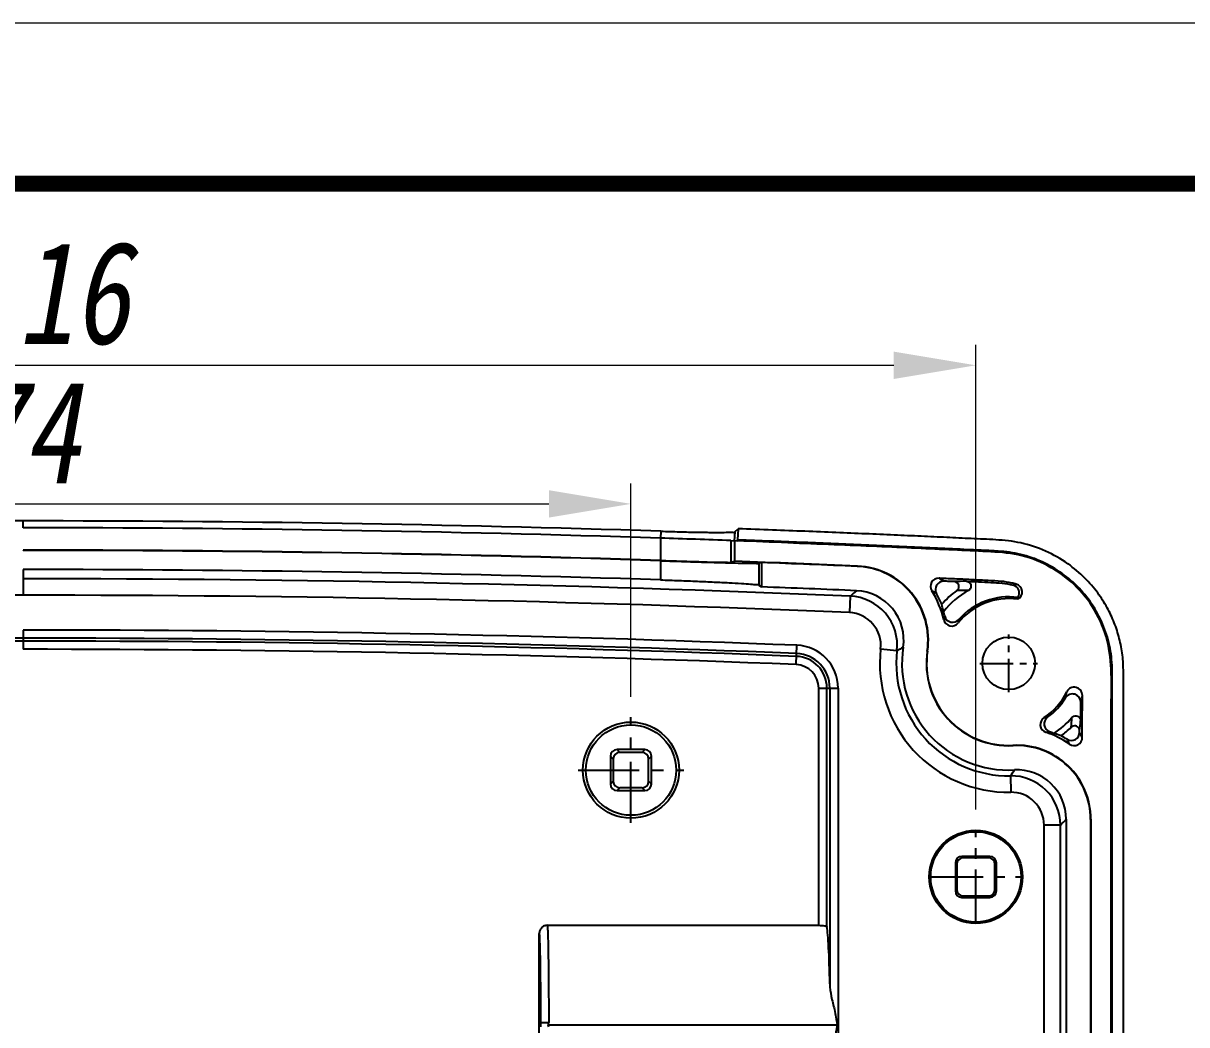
# Model space of a CAD drawing. Header units: millimetres. Extents: x 4697 to 5264, y 321 to 714.
# Drawn here: x 5020.5 to 5091.3, y 653.3 to 714.3 of the extents above; entities that cross this region are included whole.
import ezdxf
from ezdxf.enums import TextEntityAlignment as Align

# ---------------------------------------------------------------- set-up
doc = ezdxf.new("R2010")
doc.units = ezdxf.units.MM
doc.linetypes.add('CENTER', pattern=[50.8, 31.75, -6.35, 6.35, -6.35])
doc.layers.add('02___PRT_ALL_AXES', color=7, linetype='Continuous')
doc.layers.add('06___PRT_ALL_SURFS', color=7, linetype='Continuous')
doc.layers.add('dim', color=82, linetype='Continuous', lineweight=9)
doc.layers.add('from', color=7, linetype='Continuous', lineweight=13)
doc.styles.add('wuwei', font='SimSun.ttf', dxfattribs={"width": 0.8, "oblique": 10})
doc.styles.add('宋体', font='SimSun.ttf')
doc.dimstyles.new('wuwei', dxfattribs={"dimscale": 2.5, "dimtxt": 2.5, "dimasz": 1.5, "dimexe": 0.3, "dimexo": 0.3, "dimgap": 0.5, "dimtad": 1, "dimdsep": 46, "dimtxsty": 'wuwei', "dimcen": 0, "dimclrd": 42, "dimclre": 82, "dimclrt": 82, "dimazin": 2, "dimtfac": 1, "dimtofl": 0, "dimtmove": 0, "dimatfit": 3, "dimfxl": 0, "dimlwd": 5, "dimlwe": 5, "dimarcsym": 0})

# ---------------------------------------------------------------- blocks, each defined once
blk = doc.blocks.new('*D38')
at = {"layer": 'Defpoints', "color": 0}
for p in [(5078.474, 693.457), (4962.474, 665.158), (5078.474, 665.158)]:
    blk.add_point(p, dxfattribs=at)
at = {"layer": 'dim', "color": 82, "lineweight": 5}
for p, q in [((4962.474, 666.407), (4962.474, 694.707)), ((5078.474, 666.407), (5078.474, 694.707))]:
    blk.add_line(p, q, dxfattribs=at)
at = {"layer": 'dim', "color": 42, "lineweight": 5}
blk.add_line((4967.474, 693.457), (5073.474, 693.457), dxfattribs=at)
at = {"layer": 'dim', "color": 42}
for points in [[(4967.474, 694.29), (4967.474, 692.624), (4962.474, 693.457)], [(5073.474, 694.29), (5073.474, 692.624), (5078.474, 693.457)]]:
    blk.add_solid(points, dxfattribs=at)
at = {"layer": 'dim', "color": 82, "insert": (5021.823, 697.832), "char_height": 6.25, "attachment_point": 5, "style": 'wuwei'}
blk.add_mtext('116', dxfattribs=at)
blk = doc.blocks.new('*D37')
at = {"layer": 'Defpoints', "color": 0}
for p in [(5057.474, 685.019), (4983.474, 672.029), (5057.474, 672.029)]:
    blk.add_point(p, dxfattribs=at)
at = {"layer": 'dim', "color": 82, "lineweight": 5}
for p, q in [((4983.474, 673.278), (4983.474, 686.268)), ((5057.474, 673.278), (5057.474, 686.268))]:
    blk.add_line(p, q, dxfattribs=at)
at = {"layer": 'dim', "color": 42, "lineweight": 5}
blk.add_line((4988.474, 685.019), (5052.474, 685.019), dxfattribs=at)
at = {"layer": 'dim', "color": 42}
for points in [[(4988.474, 685.852), (4988.474, 684.185), (4983.474, 685.019)], [(5052.474, 685.852), (5052.474, 684.185), (5057.474, 685.019)]]:
    blk.add_solid(points, dxfattribs=at)
at = {"layer": 'dim', "color": 82, "insert": (5020.474, 689.393), "char_height": 6.25, "attachment_point": 5, "style": 'wuwei'}
blk.add_mtext('74', dxfattribs=at)
blk = doc.blocks.new('TK-D')
at = {"layer": 'from'}
blk.add_lwpolyline([(-594.5, -413.12), (594.5, -413.12), (594.5, 413.12), (-594.5, 413.12)], close=True, dxfattribs=at)
at = {"layer": 'from', "const_width": 2.05}
blk.add_lwpolyline([(-574.01, -392.63), (-574.01, 392.63), (574.01, 392.63), (574.01, -392.63), (-574.01, -392.63)], dxfattribs=at)
at = {"layer": 'from', "color": 6, "style": '宋体', "width": 0.7}
blk.add_attdef('70001', text='', height=8.32, dxfattribs=at).set_placement((430.84, -344.43), align=Align.MIDDLE)

msp = doc.modelspace()

# ---------------------------------------------------------------- linework, layer by layer
at = {"color": 7, "linetype": 'Continuous'}
for p, q in [((5020.474, 683.562), (5020.474, 683.984)), ((5059.263, 682.934), (5059.263, 681.576)), ((5059.291, 683.356), (5059.269, 682.934)), ((5063.789, 683.316), (5063.761, 682.78)), ((5063.789, 683.316), (5063.994, 683.504)), ((5063.994, 683.504), (5063.958, 682.823)), ((5020.474, 682.204), (5020.474, 682.189)), ((5063.561, 682.787), (5063.974, 682.773)), ((5063.561, 682.787), (5063.561, 681.465)), ((5063.774, 682.78), (5063.774, 681.528)), ((5063.97, 682.773), (5063.958, 682.823)), ((5063.561, 681.465), (5063.774, 681.528)), ((5020.474, 681.02), (5020.474, 679.462)), ((5070.812, 679.402), (5070.77, 678.403)), ((5081.026, 679.212), (5081.034, 679.316)), ((5020.474, 677.342), (5020.474, 676.167)), ((5073.667, 676.072), (5072.673, 676.183)), ((5084.789, 671.113), (5084.789, 671.21)), ((5080.579, 668.463), (5080.594, 667.463)), ((5083.624, 665.464), (5082.624, 665.464))]:
    msp.add_line(p, q, dxfattribs=at)
for centre, radius, start, end in [((5020.474, -515.689), 1199.673, 90, 91.854177), ((5020.474, -515.69), 1199.673, 88.145823, 89.999999), ((5020.474, -515.692), 1199.254, 88.14651, 89.999998), ((5020.486, -515.33), 1198.892, 87.940959, 88.146508), ((5020.472, -515.877), 1198.081, 88.144582, 89.999885), ((5020.472, -515.877), 1198.066, 88.144559, 89.999885), ((5020.18, -523.256), 1205.572, 87.571067, 87.927744), ((5020.474, -515.755), 1196.776, 88.142652, 89.999979), ((5020.474, -515.73), 1196.191, 87.588158, 89.99999), ((5076.209, 679.995), 0.5, 87.36241, 212.46888), ((5076.51, 679.815), 0.5, 87.35914, 209.59163), ((5069.116, 668.218), 14.19, 58.4847, 59.90276), ((5079.175, 632.974), 47.355, 91.55984, 92.44088), ((5080.617, 679.592), 0.5, 326.54623, 76.34608), ((5080.794, 679.654), 0.5, 297.72201, 74.55876), ((5020.474, -515.731), 1195.192, 90.000011, 92.411841), ((5020.474, -515.73), 1195.191, 87.588158, 89.99999), ((5087.525, 659.868), 25.707, 129.39384, 130.54895), ((5070.686, 676.405), 3, 353.63103, 87.58436), ((5071.065, 676.723), 5.596, 12.9018, 32.46555), ((5069.634, 668.168), 13.094, 60.533, 61.97368), ((5071.053, 676.717), 5.775, 22.31684, 29.58586), ((5080.474, 675.312), 5.439, 125.45757, 138.57743), ((5080.474, 675.312), 5.072, 118.96541, 141.66476), ((5078.168, 632.122), 47.628, 90.18067, 91.02139), ((5080.474, 675.312), 4.044, 82.04497, 138.72018), ((5069.768, 677.21), 6.842, 10.50813, 14.38846), ((5080.474, 675.312), 3.939, 81.93974, 141.35163), ((5070.686, 676.405), 2, 353.62702, 87.58922), ((5071.065, 676.723), 5.701, 14.8226, 17.71613), ((5077.007, 678.084), 0.5, 192.90099, 321.35688), ((5020.474, -515.708), 1193.05, 87.7373, 89.999988), ((5020.474, -515.709), 1192.552, 90.000013, 92.262699), ((5020.474, -515.703), 1192.369, 90.000007, 92.262704), ((5020.474, -515.709), 1192.552, 87.737301, 89.999987), ((5020.474, -515.703), 1192.369, 87.737296, 89.999993), ((5020.474, -515.721), 1191.888, 87.737313, 89.999976), ((5080.474, 675.312), 7.849, 173.62619, 270.87513), ((5080.474, 675.312), 6.849, 173.62619, 270.87513), ((5081.424, 662.817), 15.358, 118.70318, 120.33564), ((5084.461, 673.361), 0.5, 359.63339, 153.96008), ((5080.474, 675.312), 3.939, 303.03475, 333.92882), ((5080.474, 675.312), 4.044, 305.66576, 328.63777), ((5075.199, 675.397), 8.998, 345.91328, 348.35226), ((5084.354, 672.947), 0.5, 359.58382, 148.65799), ((5076.182, 675.414), 9.017, 344.10035, 346.82101), ((5243.332, 671.733), 158.483, 179.56237, 179.97191), ((5082.894, 671.59), 0.5, 123.02949, 251.47782), ((5080.474, 675.312), 5.072, 302.7212, 319.34628), ((5020.5, 676.44), 63.976, 355.50422, 356.02697), ((5011.886, 678.898), 73.307, 353.98014, 354.4517), ((5080.96, 665.814), 5.592, 54.98947, 71.49084), ((5080.95, 665.789), 5.723, 66.67555, 69.55828), ((5081.322, 664.485), 6.827, 70.00492, 73.89445), ((5080.474, 675.312), 5.439, 305.80978, 314.3921), ((5080.964, 665.82), 5.75, 57.86003, 62.07608), ((5084.289, 671.113), 0.5, 237.85852, 0.09373), ((5072.578, 664.344), 13.961, 27.5616, 29.00257), ((5072.113, 664.641), 13.358, 25.51086, 26.92384), ((5084.455, 670.803), 0.5, 234.99259, 0.11225), ((5067.684, 677.281), 15.622, 325.63381, 327.2082), ((5080.624, 665.464), 3, 0.00296, 90.87042), ((5080.625, 665.464), 2, 359.99837, 90.87368), ((5064.868, 683.947), 26.333, 315.42091, 316.51475)]:
    msp.add_arc(centre, radius, start, end, dxfattribs=at)
for points, start_tangent, end_tangent in [([(5046.994, 446.578), (5050.332, 447.101), (5053.415, 447.72), (5056.252, 448.437), (5058.848, 449.254), (5061.205, 450.172), (5063.326, 451.196), (5065.203, 452.322), (5066.821, 453.539), (5068.138, 454.793), (5069.159, 456.031), (5069.919, 457.213), (5070.464, 458.311), (5070.848, 459.328), (5071.116, 460.286), (5071.297, 461.211), (5071.408, 462.14), (5071.454, 463.082), (5071.456, 464.034), (5071.456, 464.963), (5071.456, 465.897), (5071.456, 466.872), (5071.456, 467.945), (5071.456, 469.165), (5071.456, 470.523), (5071.456, 471.963), (5071.456, 473.436), (5071.456, 474.941), (5071.456, 476.498), (5071.456, 478.09), (5071.456, 479.64), (5071.443, 481.115), (5071.234, 482.524), (5070.889, 483.891), (5070.602, 485.275), (5070.378, 486.671), (5070.221, 488.057), (5070.127, 489.479), (5070.101, 491.023), (5070.165, 492.755), (5070.35, 494.662), (5070.695, 496.754), (5071.223, 498.969), (5071.45, 501.17), (5071.071, 503.38), (5070.544, 505.815), (5070.196, 508.567), (5070.106, 511.615), (5070.32, 514.634), (5070.763, 517.301), (5071.32, 519.626), (5071.429, 521.75), (5071.031, 523.749), (5070.567, 525.9), (5070.236, 528.333), (5070.1, 531.049), (5070.214, 533.835), (5070.541, 536.358), (5070.996, 538.52), (5071.415, 540.505), (5071.352, 542.595), (5070.85, 544.706), (5070.477, 546.652), (5070.252, 548.384), (5070.136, 549.931), (5070.1, 551.322), (5070.122, 552.573), (5070.186, 553.705), (5070.281, 554.731), (5070.398, 555.666), (5070.531, 556.515), (5070.671, 557.279), (5070.813, 557.964), (5070.96, 558.593), (5071.113, 559.19), (5071.262, 559.784), (5071.375, 560.392), (5071.439, 561.006), (5071.457, 561.622), (5071.458, 562.235), (5071.456, 562.859), (5071.455, 563.511), (5071.456, 564.21), (5071.456, 564.972), (5071.456, 565.804), (5071.456, 566.71), (5071.456, 567.693), (5071.456, 568.754), (5071.456, 569.888), (5071.456, 571.086), (5071.456, 572.343), (5071.456, 573.663), (5071.456, 575.055), (5071.456, 576.528), (5071.455, 578.061), (5071.457, 579.577), (5071.454, 581.048), (5071.514, 582.517), (5071.77, 583.989), (5072.276, 585.396), (5073.059, 586.668), (5074.077, 587.734), (5075.29, 588.608), (5076.655, 589.324), (5078.116, 589.919), (5079.599, 590.431), (5081.035, 590.907), (5082.367, 591.401), (5083.594, 591.969), (5084.723, 592.677), (5085.711, 593.589), (5086.48, 594.694), (5087, 595.93), (5087.299, 597.203), (5087.435, 598.521), (5087.458, 599.916), (5087.456, 601.387), (5087.456, 602.9), (5087.456, 604.462), (5087.456, 606.103), (5087.456, 607.838), (5087.456, 609.654), (5087.456, 611.551), (5087.456, 613.553), (5087.456, 615.686), (5087.456, 617.976), (5087.456, 620.45), (5087.456, 623.135), (5087.456, 626.06), (5087.456, 629.251), (5087.456, 632.705), (5087.456, 636.364), (5087.456, 640.16), (5087.456, 643.996), (5087.456, 647.683), (5087.456, 651.033), (5087.456, 654.008), (5087.456, 656.668), (5087.456, 659.064), (5087.456, 661.226), (5087.456, 663.182), (5087.456, 664.959), (5087.456, 666.583), (5087.456, 668.068), (5087.456, 669.416), (5087.456, 670.629), (5087.456, 671.73), (5087.455, 672.762), (5087.456, 673.769), (5087.457, 674.788), (5087.398, 675.815), (5087.207, 676.828), (5086.896, 677.787), (5086.466, 678.7), (5085.889, 679.6), (5085.111, 680.502), (5084.066, 681.379), (5082.72, 682.142), (5081.217, 682.64), (5079.684, 682.834), (5078.188, 682.904), (5076.698, 682.976), (5075.145, 683.047), (5073.494, 683.121), (5071.762, 683.197), (5069.956, 683.273), (5068.068, 683.349), (5066.085, 683.426), (5063.994, 683.504)], (0.990749, 0.135706), (-0.999342, 0.036266)), ([(5059.291, 683.356), (5060.439, 683.322), (5061.527, 683.297), (5062.45, 683.283), (5063.158, 683.282), (5063.613, 683.293)], (0.999476, -0.032356), (0.995889, -0.090587)), ([(5063.613, 683.293), (5063.789, 683.316)], (0.995889, -0.090587), (0.737862, 0.674952)), ([(5046.958, 447.261), (5052.588, 448.236), (5059.836, 450.346), (5062.947, 451.766), (5065.62, 453.453), (5067.792, 455.424), (5069.407, 457.696), (5069.992, 458.956), (5070.42, 460.307), (5070.573, 461.019), (5070.684, 461.757), (5070.751, 462.521), (5070.768, 462.913), (5070.773, 463.111), (5070.774, 463.314), (5070.774, 463.582), (5070.774, 463.854), (5070.774, 464.396), (5070.774, 465.48), (5070.774, 466.565), (5070.774, 467.649), (5070.774, 469.818), (5070.774, 471.987), (5070.774, 476.325), (5070.774, 478.492), (5070.774, 479.58), (5070.774, 480.653), (5070.758, 481.15), (5070.709, 481.632), (5070.629, 482.109), (5070.513, 482.596), (5070.261, 483.586), (5070.037, 484.601), (5069.694, 486.641), (5069.418, 490.77), (5069.487, 492.839), (5069.694, 494.899), (5070.037, 496.939), (5070.261, 497.954), (5070.513, 498.944), (5070.629, 499.431), (5070.709, 499.907), (5070.774, 500.878), (5070.709, 501.85), (5070.629, 502.326), (5070.513, 502.813), (5070.261, 503.802), (5070.037, 504.817), (5069.694, 506.858), (5069.487, 508.918), (5069.418, 510.987), (5069.487, 513.056), (5069.694, 515.116), (5070.037, 517.156), (5070.261, 518.171), (5070.513, 519.16), (5070.629, 519.648), (5070.709, 520.124), (5070.774, 521.095), (5070.709, 522.067), (5070.629, 522.542), (5070.513, 523.03), (5070.261, 524.019), (5070.037, 525.034), (5069.694, 527.074), (5069.487, 529.134), (5069.418, 531.203), (5069.487, 533.272), (5069.694, 535.333), (5070.037, 537.373), (5070.261, 538.388), (5070.513, 539.377), (5070.629, 539.864), (5070.709, 540.34), (5070.774, 541.312), (5070.709, 542.283), (5070.629, 542.759), (5070.513, 543.246), (5070.261, 544.236), (5070.037, 545.251), (5069.694, 547.291), (5069.487, 549.351), (5069.418, 551.42), (5069.694, 555.549), (5070.037, 557.589), (5070.261, 558.604), (5070.513, 559.594), (5070.629, 560.081), (5070.709, 560.558), (5070.758, 561.04), (5070.774, 561.538), (5070.774, 562.762), (5070.774, 564.002), (5070.774, 566.474), (5070.774, 568.947), (5070.774, 571.42), (5070.774, 573.893), (5070.774, 576.366), (5070.774, 578.84), (5070.774, 580.073), (5070.774, 581.32), (5070.815, 582.354), (5070.948, 583.408), (5071.556, 585.462), (5072.464, 587.012), (5073.628, 588.247), (5076.427, 589.969), (5079.447, 591.098), (5082.319, 592.12), (5084.631, 593.477), (5085.504, 594.421), (5086.174, 595.643), (5086.615, 597.244), (5086.737, 598.265), (5086.774, 599.318), (5086.774, 600.49), (5086.774, 601.673), (5086.774, 604.033), (5086.774, 608.754), (5086.774, 613.475), (5086.774, 618.196), (5086.774, 627.639), (5086.774, 637.081), (5086.774, 646.524), (5086.774, 651.245), (5086.774, 655.966), (5086.774, 660.687), (5086.774, 665.408), (5086.774, 667.769), (5086.774, 670.13), (5086.774, 672.489), (5086.774, 673.674), (5086.774, 674.839), (5086.741, 675.547), (5086.643, 676.229), (5086.252, 677.561), (5085.618, 678.793), (5084.762, 679.883), (5083.716, 680.792), (5082.516, 681.486), (5081.206, 681.942), (5080.529, 682.074), (5079.825, 682.142), (5078.912, 682.187), (5077.981, 682.232), (5076.128, 682.32), (5074.274, 682.404), (5072.42, 682.486), (5068.712, 682.641), (5065.003, 682.785), (5063.958, 682.823)], (0.990666, 0.136311), (-0.999342, 0.036257)), ([(5046.974, 447.313), (5050.296, 447.849), (5053.33, 448.462), (5056.076, 449.159), (5058.539, 449.933), (5060.727, 450.775), (5062.649, 451.678), (5064.308, 452.626), (5065.721, 453.607), (5066.896, 454.599), (5067.85, 455.581), (5068.613, 456.544), (5069.211, 457.472), (5069.669, 458.353), (5070.014, 459.187), (5070.266, 459.965), (5070.442, 460.672), (5070.562, 461.32), (5070.643, 461.937), (5070.692, 462.56), (5070.712, 463.19), (5070.713, 463.826), (5070.713, 464.448), (5070.713, 465.072), (5070.713, 465.721), (5070.713, 466.434), (5070.713, 467.247), (5070.713, 468.167), (5070.713, 469.179), (5070.713, 470.266), (5070.713, 471.411), (5070.713, 472.593), (5070.713, 473.784), (5070.713, 474.955), (5070.713, 476.076), (5070.713, 477.123), (5070.713, 478.077), (5070.712, 478.944), (5070.714, 479.765), (5070.714, 480.581), (5070.676, 481.394), (5070.547, 482.2), (5070.348, 482.989), (5070.154, 483.769), (5069.983, 484.558), (5069.83, 485.366), (5069.697, 486.186), (5069.584, 487.019), (5069.49, 487.89), (5069.418, 488.824), (5069.371, 489.845), (5069.358, 490.98), (5069.392, 492.236), (5069.487, 493.61), (5069.66, 495.104), (5069.937, 496.748), (5070.342, 498.528), (5070.698, 500.414), (5070.546, 502.421), (5070.05, 504.454), (5069.698, 506.397), (5069.49, 508.115), (5069.386, 509.647), (5069.357, 511.024), (5069.383, 512.268), (5069.45, 513.389), (5069.544, 514.394), (5069.656, 515.286), (5069.777, 516.079), (5069.905, 516.8), (5070.041, 517.477), (5070.189, 518.136), (5070.355, 518.794), (5070.524, 519.459), (5070.647, 520.117), (5070.705, 520.757), (5070.707, 521.384), (5070.655, 522.009), (5070.545, 522.644), (5070.379, 523.305), (5070.207, 523.979), (5070.054, 524.651), (5069.919, 525.317), (5069.798, 525.987), (5069.686, 526.691), (5069.583, 527.459), (5069.491, 528.32), (5069.416, 529.293), (5069.368, 530.364), (5069.359, 531.513), (5069.393, 532.707), (5069.472, 533.88), (5069.585, 534.96), (5069.715, 535.907), (5069.855, 536.746), (5070.003, 537.514), (5070.164, 538.247), (5070.346, 538.975), (5070.532, 539.707), (5070.662, 540.453), (5070.712, 541.195), (5070.687, 541.921), (5070.59, 542.642), (5070.413, 543.388), (5070.207, 544.195), (5070.015, 545.052), (5069.849, 545.912), (5069.707, 546.766), (5069.588, 547.632), (5069.49, 548.542), (5069.414, 549.533), (5069.367, 550.64), (5069.36, 551.844), (5069.4, 553.062), (5069.482, 554.208), (5069.592, 555.239), (5069.723, 556.178), (5069.872, 557.055), (5070.038, 557.898), (5070.228, 558.728), (5070.44, 559.556), (5070.623, 560.388), (5070.706, 561.231), (5070.716, 562.083), (5070.712, 562.936), (5070.713, 563.784), (5070.713, 564.622), (5070.713, 565.482), (5070.713, 566.405), (5070.713, 567.431), (5070.713, 568.584), (5070.713, 569.875), (5070.713, 571.308), (5070.713, 572.873), (5070.713, 574.557), (5070.713, 576.372), (5070.713, 578.37), (5070.711, 580.496), (5070.776, 582.608), (5071.133, 584.475), (5071.761, 586.024), (5072.629, 587.319), (5073.746, 588.427), (5075.059, 589.336), (5076.476, 590.058), (5077.926, 590.641), (5079.356, 591.133), (5080.718, 591.584), (5081.986, 592.048), (5083.172, 592.587), (5084.277, 593.273), (5085.228, 594.167), (5085.94, 595.268), (5086.387, 596.481), (5086.624, 597.728), (5086.709, 599.022), (5086.713, 600.389), (5086.713, 601.801), (5086.713, 603.241), (5086.713, 604.737), (5086.713, 606.324), (5086.713, 607.999), (5086.713, 609.745), (5086.713, 611.575), (5086.713, 613.519), (5086.713, 615.606), (5086.713, 617.866), (5086.713, 620.318), (5086.713, 622.965), (5086.713, 625.812), (5086.713, 628.864), (5086.713, 632.15), (5086.713, 635.714), (5086.713, 639.603), (5086.713, 643.816), (5086.713, 648.251), (5086.713, 652.766), (5086.713, 657.059), (5086.713, 660.878), (5086.713, 664.267), (5086.713, 667.295), (5086.713, 670.016), (5086.713, 672.472), (5086.715, 674.695), (5086.47, 676.708), (5085.7, 678.545), (5084.451, 680.107), (5082.85, 681.255), (5081.051, 681.916), (5079.151, 682.115), (5077.1, 682.213), (5074.865, 682.316), (5072.451, 682.424), (5069.843, 682.534), (5067.023, 682.647), (5063.974, 682.773)], (0.990633, 0.136553), (-0.999342, 0.036272)), ([(5059.263, 681.576), (5060.571, 681.534), (5061.752, 681.499), (5062.703, 681.474), (5063.323, 681.462), (5063.561, 681.465)], (0.999476, -0.032379), (0.958489, 0.28513)), ([(5080.927, 680.136), (5080.658, 680.203), (5080.021, 680.303), (5079.225, 680.353), (5078.28, 680.397), (5077.307, 680.444), (5076.281, 680.492), (5076.232, 680.495)], (-0.963874, 0.266358), (-0.998944, 0.045941)), ([(5077.158, 680.286), (5076.845, 680.3), (5076.533, 680.315)], (-0.998858, 0.047774), (-0.998941, 0.046009)), ([(5077.319, 679.742), (5077.416, 679.856), (5077.445, 680), (5077.402, 680.14), (5077.299, 680.243), (5077.158, 680.286)], (0.814546, 0.5801), (-0.998858, 0.047773)), ([(5077.886, 680.311), (5079.386, 680.241), (5080.735, 680.078)], (0.998787, -0.04924), (0.971739, -0.236057)), ([(5077.886, 680.311), (5078.033, 680.265), (5078.137, 680.154), (5078.173, 680.005), (5078.13, 679.858), (5078.018, 679.749)], (0.998787, -0.04924), (-0.874912, -0.484282)), ([(5080.927, 680.136), (5080.91, 680.134), (5080.893, 680.132), (5080.876, 680.129), (5080.858, 680.125), (5080.841, 680.121), (5080.823, 680.116), (5080.805, 680.11), (5080.787, 680.104), (5080.769, 680.096), (5080.752, 680.088), (5080.735, 680.078)], (-0.994439, -0.105316), (-0.847203, -0.53127)), ([(5084.955, 670.804), (5084.956, 672.502), (5084.961, 673.358)], (-0.001882, 0.999998), (0.005853, 0.999983)), ([(5084.322, 672.007), (5084.442, 672.092), (5084.585, 672.11), (5084.72, 672.059), (5084.815, 671.951), (5084.849, 671.811)], (0.651488, 0.758659), (-0.000694, -1)), ([(5084.789, 671.21), (5084.756, 671.346), (5084.667, 671.452), (5084.539, 671.507), (5084.4, 671.497), (5084.279, 671.425)], (-0.001383, 0.999999), (-0.714569, -0.699565)), ([(5082.624, 608.066), (5082.624, 612.705), (5082.624, 617.999), (5082.624, 623.853), (5082.624, 630.171), (5082.624, 636.861), (5082.624, 643.829), (5082.624, 650.982), (5082.624, 658.226), (5082.624, 665.464)], (0.000202, 1), (0.000007, 1)), ([(5083.624, 608.066), (5083.624, 612.705), (5083.624, 617.999), (5083.624, 623.853), (5083.624, 630.171), (5083.624, 636.861), (5083.624, 643.829), (5083.624, 650.982), (5083.624, 658.226), (5083.624, 665.464)], (0.000217, 1), (0.00003, 1)), ([(5083.974, 665.825), (5083.973, 664.034), (5083.973, 661.287), (5083.973, 658.54), (5083.973, 647.552), (5083.973, 636.565), (5083.973, 625.577), (5083.973, 620.083), (5083.973, 614.589), (5083.974, 609.096), (5083.973, 608.065)], (-0.000028, -1), (-0.000232, -1))]:
    msp.add_spline(points, degree=3, dxfattribs=dict(at, start_tangent=start_tangent, end_tangent=end_tangent))
at = {"layer": '02___PRT_ALL_AXES', "color": 7, "linetype": 'Continuous'}
for centre, radius, start, end in [((5104.302, 670.611), 28.741, 164.72802, 165.15966), ((5077.06, 678.309), 0.5, 194.81938, 318.7245), ((5120.341, 670.13), 43.618, 169.63206, 169.90934), ((5079.227, 715.41), 43.533, 274.47269, 274.75047), ((5083.123, 671.62), 0.5, 125.66157, 249.56217), ((5078.124, 699.523), 28.778, 279.22031, 279.65138)]:
    msp.add_arc(centre, radius, start, end, dxfattribs=at)
at = {"layer": '06___PRT_ALL_SURFS', "color": 7, "linetype": 'Continuous'}
for p, q in [((5059.263, 681.561), (5059.263, 680.392)), ((5065.422, 681.45), (5065.261, 681.402)), ((5065.261, 681.402), (5065.261, 680.08)), ((5065.422, 681.45), (5065.422, 679.966)), ((5071.252, 681.217), (5071.273, 681.234)), ((5065.261, 680.08), (5065.422, 679.966)), ((5067.531, 675.237), (5067.577, 676.412)), ((5075.512, 676.055), (5075.531, 676.062)), ((5068.905, 673.807), (5070.081, 673.807)), ((5068.905, 659.363), (5068.905, 673.807)), ((5069.405, 659.262), (5069.405, 673.807)), ((5069.581, 673.807), (5069.581, 655.794)), ((5070.081, 673.807), (5070.081, 612.01)), ((5080.728, 670.301), (5080.737, 670.319)), ((5056.399, 669.487), (5056.224, 669.662)), ((5056.224, 669.662), (5056.224, 667.962)), ((5056.399, 669.487), (5056.399, 668.136)), ((5056.799, 669.887), (5056.624, 670.062)), ((5058.324, 670.062), (5056.624, 670.062)), ((5058.15, 669.887), (5056.799, 669.887)), ((5058.15, 669.887), (5058.324, 670.062)), ((5058.55, 669.487), (5058.724, 669.662)), ((5058.55, 668.136), (5058.55, 669.487)), ((5058.724, 667.962), (5058.724, 669.662)), ((5056.399, 668.136), (5056.224, 667.962)), ((5058.55, 668.136), (5058.724, 667.962)), ((5056.799, 667.736), (5056.624, 667.562)), ((5056.624, 667.562), (5058.324, 667.562)), ((5058.15, 667.736), (5056.799, 667.736)), ((5058.15, 667.736), (5058.324, 667.562)), ((5085.456, 665.806), (5085.474, 665.825)), ((5077.311, 663.074), (5077.224, 663.162)), ((5077.224, 663.162), (5077.224, 661.462)), ((5077.311, 663.074), (5077.311, 661.549)), ((5077.711, 663.474), (5077.624, 663.562)), ((5079.324, 663.562), (5077.624, 663.562)), ((5079.237, 663.474), (5077.711, 663.474)), ((5079.237, 663.474), (5079.324, 663.562)), ((5079.637, 663.074), (5079.724, 663.162)), ((5079.637, 661.549), (5079.637, 663.074)), ((5079.724, 661.462), (5079.724, 663.162)), ((5077.311, 661.549), (5077.224, 661.462)), ((5077.711, 661.149), (5077.624, 661.062)), ((5077.624, 661.062), (5079.324, 661.062)), ((5077.711, 661.149), (5079.237, 661.149)), ((5079.237, 661.149), (5079.324, 661.062)), ((5079.637, 661.549), (5079.724, 661.462)), ((5051.887, 647.766), (5051.887, 658.857)), ((5052.386, 659.363), (5068.905, 659.363)), ((5051.966, 653.447), (5052.466, 653.447)), ((5051.966, 653.447), (5051.966, 653.176)), ((5052.427, 653.312), (5052.466, 653.447)), ((5052.466, 653.176), (5052.427, 653.312)), ((5052.427, 653.312), (5070.042, 653.312))]:
    msp.add_line(p, q, dxfattribs=at)
at = {"layer": '06___PRT_ALL_SURFS', "color": 1, "linetype": 'CENTER', "ltscale": 0.064}
for p, q in [((5080.474, 673.552), (5080.474, 677.072)), ((5078.714, 675.312), (5082.234, 675.312))]:
    msp.add_line(p, q, dxfattribs=at)
at = {"layer": '06___PRT_ALL_SURFS', "color": 1, "linetype": 'CENTER', "ltscale": 0.116982}
for p, q in [((5057.474, 665.595), (5057.474, 672.029)), ((5054.257, 668.812), (5060.691, 668.812))]:
    msp.add_line(p, q, dxfattribs=at)
at = {"layer": '06___PRT_ALL_SURFS', "color": 1, "linetype": 'CENTER', "ltscale": 0.103491}
for p, q in [((5078.474, 659.466), (5078.474, 665.158)), ((5075.628, 662.312), (5081.32, 662.312))]:
    msp.add_line(p, q, dxfattribs=at)
at = {"layer": '06___PRT_ALL_SURFS', "color": 7, "linetype": 'Continuous'}
for centre, radius in [((5080.474, 675.312), 1.6), ((5057.474, 668.812), 2.925), ((5057.474, 668.812), 2.75), ((5078.474, 662.312), 2.837), ((5078.474, 662.312), 2.75)]:
    msp.add_circle(centre, radius, dxfattribs=at)
for centre, radius, start, end in [((5019.715, -534.976), 1217.284, 87.573482, 87.848142), ((5071.062, 676.721), 4.5, 351.48224, 87.5731), ((5071.082, 676.738), 4.5, 351.36516, 87.57208), ((5019.775, -533.476), 1214.301, 87.572363, 87.845668), ((5071.083, 676.738), 2.999, 351.35975, 87.57555), ((5067.474, 673.807), 2.107, 0, 87.73707), ((5067.474, 673.807), 2.607, 0, 87.7371), ((5080.474, 675.312), 6.5, 171.36439, 273.01618), ((5080.474, 675.312), 5.017, 171.48341, 272.9036), ((5080.474, 675.312), 5, 171.3663, 273.01435), ((5067.474, 673.807), 1.431, 0, 87.7371), ((5067.474, 673.807), 1.931, 0, 87.73705), ((5080.956, 665.807), 4.5, 359.99727, 92.90464), ((5080.974, 665.825), 4.5, 359.99736, 93.0154), ((5080.974, 665.826), 2.999, 359.99442, 93.02018)]:
    msp.add_arc(centre, radius, start, end, dxfattribs=at)
for centre, major_axis, ratio, start_param, end_param in [((5056.624, 669.662), (-0.283, 0.283), 0.999695, -0.785246, 0.785246), ((5056.799, 669.487), (0.283, -0.283), 0.999695, 2.356347, 3.926839), ((5058.15, 669.487), (0.283, 0.283), 0.999695, -0.785246, 0.785246), ((5058.324, 669.662), (0.283, 0.283), 0.999695, -0.785246, 0.785246), ((5056.799, 668.136), (0.283, 0.283), 0.999695, 2.356347, 3.926839), ((5058.15, 668.136), (0.283, -0.283), 0.999695, -0.785246, 0.785246), ((5056.624, 667.962), (-0.283, -0.283), 0.999695, -0.785246, 0.785246), ((5058.324, 667.962), (0.283, -0.283), 0.999695, -0.785246, 0.785246), ((5077.624, 663.162), (-0.283, 0.283), 0.999695, -0.785246, 0.785246), ((5077.712, 663.074), (0.283, -0.283), 0.999695, 2.356347, 3.926839), ((5079.237, 663.074), (0.283, 0.283), 0.999695, -0.785246, 0.785246), ((5079.324, 663.162), (0.283, 0.283), 0.999695, -0.785246, 0.785246), ((5077.624, 661.462), (-0.283, -0.283), 0.999695, -0.785246, 0.785246), ((5077.712, 661.549), (0.283, 0.283), 0.999695, -3.926839, -2.356347), ((5079.237, 661.549), (0.283, -0.283), 0.999695, -0.785246, 0.785246), ((5079.324, 661.462), (0.283, -0.283), 0.999695, -0.785246, 0.785246), ((5069.34, 653.447), (0, 6), 0.043661, -1.168851, -0.248928)]:
    msp.add_ellipse(centre, major_axis=major_axis, ratio=ratio, start_param=start_param, end_param=end_param, dxfattribs=at)
for points, start_tangent, end_tangent in [([(5059.263, 681.561), (5060.414, 681.524), (5061.522, 681.489), (5062.546, 681.458), (5063.449, 681.433), (5064.196, 681.413), (5064.76, 681.401), (5065.119, 681.398), (5065.261, 681.402)], (0.999476, -0.032379), (0.958858, 0.283888)), ([(5059.263, 680.392), (5060.414, 680.352), (5061.523, 680.309), (5062.547, 680.264), (5063.45, 680.219), (5064.196, 680.176), (5064.76, 680.138), (5065.119, 680.105), (5065.261, 680.08)], (0.999475, -0.032411), (0.817492, -0.57594)), ([(5085.456, 665.806), (5085.456, 662.912), (5085.456, 659.795), (5085.456, 656.44), (5085.456, 652.832), (5085.456, 648.958), (5085.456, 644.808), (5085.456, 640.374), (5085.456, 635.624), (5085.456, 630.497), (5085.456, 624.92), (5085.456, 618.82), (5085.456, 612.125)], (-0.00003, -1), (0.000063, -1)), ([(5085.474, 665.825), (5085.473, 664.034), (5085.473, 661.287), (5085.473, 658.54), (5085.473, 647.552), (5085.473, 636.565), (5085.473, 625.577), (5085.473, 620.083), (5085.473, 614.589), (5085.474, 612.108)], (-0.000028, -1), (0.000063, -1)), ([(5052.386, 659.363), (5052.196, 659.325), (5052.033, 659.215), (5051.925, 659.05), (5051.887, 658.857)], (-1, 0), (-0.000016, -1)), ([(5051.887, 658.857), (5051.901, 658.638), (5051.916, 658.247), (5051.932, 657.648), (5051.945, 656.84), (5051.956, 655.857), (5051.963, 654.714), (5051.966, 653.447)], (0.09484, -0.995493), (0.000005, -1)), ([(5052.386, 659.363), (5052.4, 659.135), (5052.415, 658.72), (5052.431, 658.073), (5052.445, 657.19), (5052.456, 656.111), (5052.463, 654.852), (5052.466, 653.447)], (0.09424, -0.99555), (0.000006, -1)), ([(5068.905, 659.363), (5069.09, 659.357), (5069.25, 659.338), (5069.361, 659.306), (5069.405, 659.262)], (1, 0), (0.169279, -0.985568)), ([(5069.581, 655.794), (5069.666, 655.059), (5069.858, 654.237), (5070.042, 653.312)], (0.018557, -0.999828), (0.27735, -0.960769)), ([(5070.042, 653.312), (5069.858, 652.386), (5069.666, 651.564), (5069.581, 650.829)], (-0.27735, -0.960769), (-0.018557, -0.999828))]:
    msp.add_spline(points, degree=3, dxfattribs=dict(at, start_tangent=start_tangent, end_tangent=end_tangent))

# ---------------------------------------------------------------- block references
at = {"xscale": 0.4764710132059171, "yscale": 0.4764710132053718, "zscale": 0.4764710132046591}
msp.add_blockref('TK-D', (4980.539, 517.437), dxfattribs=at)

# ---------------------------------------------------------------- dimensions: what is measured, and where the dimension line sits
at = {"layer": 'dim'}
dim = msp.add_linear_dim(base=(5078.474, 693.457), p1=(4962.474, 665.158), p2=(5078.474, 665.158), dimstyle='wuwei', override={"dimasz": 2, "dimexe": 0.49975, "dimexo": 0.49975, "dimgap": 0.49975}, dxfattribs=at)
dim.commit()
dim.dimension.update_dxf_attribs({"geometry": '*D38', "text_midpoint": (5021.823, 693.457), "dimtype": 160})
dim = msp.add_linear_dim(base=(5057.474, 685.019), p1=(4983.474, 672.029), p2=(5057.474, 672.029), dimstyle='wuwei', override={"dimasz": 2, "dimexe": 0.49975, "dimexo": 0.49975, "dimgap": 0.49975}, dxfattribs=at)
dim.commit()
dim.dimension.update_dxf_attribs({"geometry": '*D37', "text_midpoint": (5020.474, 689.393)})

doc.saveas('drawing.dxf')
